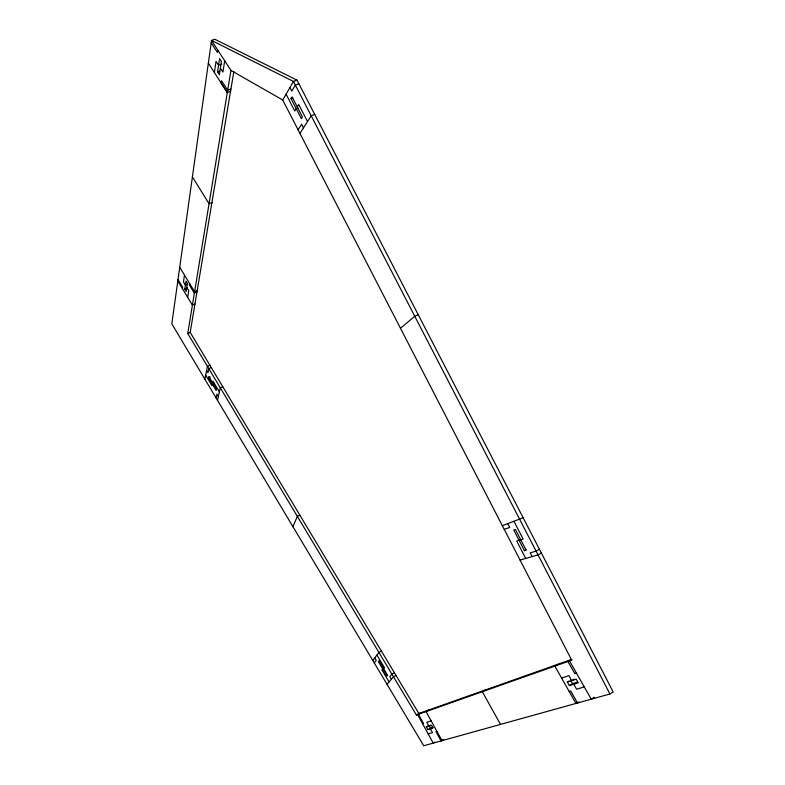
<?xml version="1.0" encoding="UTF-8"?>
<svg xmlns="http://www.w3.org/2000/svg" width="785" height="785" viewBox="0 0 785 785"><rect width="100%" height="100%" fill="white"/><g stroke="black" fill="none" stroke-linecap="round" stroke-linejoin="round"><path stroke-width="1.18" d="M208.349 63.134L171.817 323.812L423.723 745.75L609.906 693.999L613.183 691.987L297.005 80.129L214.845 39.25L211.528 40.428L208.349 63.134L227.297 92.591L187.743 333.488L416.384 714.988L571.706 660.156L282.718 100.009L230.937 70.395L211.528 40.428L293.462 81.463L609.906 693.999M182.463 288.703L182.679 287.281L178.018 279.568M184.475 275.084L183.464 281.952L185.407 285.161L187.978 284.072M214.393 72.524L216.032 61.377L218.564 65.302L217.563 71.916L219.378 74.732L221.409 61.436L219.574 58.59L218.564 65.302L221.841 64.105M217.72 49.985L217.357 52.428L211.185 42.89M184.799 289.165L186.016 281.108L187.429 283.434L186.192 291.471L184.799 289.165L187.36 288.075M187.703 297.378L188.753 290.685L186.81 287.477M189.823 283.876L189.587 285.338L194.356 293.197L196.947 292.089M224.696 60.749L222.93 72.063L220.389 68.128M230.937 70.395L227.297 92.591L230.535 91.384L233.861 71.523M576.455 673.147L574.836 673.677L567.928 661.49L571.127 659.577L418.876 713.526L190.196 332.418L230.535 91.384M204.865 379.175L207.446 366.359L209.899 365.251M208.594 377.752L208.849 376.545L216.405 389.174L216.14 390.371L208.594 377.752L210.223 377.016M212.617 382.854L212.98 381.176L219.388 391.872M216.13 398.054L217.013 394.099L218.367 396.356M217.474 400.301L220.3 387.829L222.763 386.701M292.942 526.706L297.338 516.363L299.821 515.107M282.718 100.009L293.462 81.463L297.005 80.129M291.049 98.625L292.079 96.879L302.46 116.975L301.401 118.672L291.049 98.625L292.795 97.958M297.27 106.927L298.732 104.523L307.524 121.538M298.104 129.839L301.626 124.285L303.471 127.867M299.929 133.391L311.203 115.797L314.726 114.424M372.787 660.42L378.92 652.482L381.412 651.089M374.288 662.942L376.241 660.45L374.72 657.918M383.306 668.143L384.15 667.113L376.928 655.063M387.034 684.294L393.501 676.798L395.983 675.385M400.468 328.258L414.774 316.276L418.209 314.677M594.431 697.237L591.233 699.19L569.517 660.921L571.931 659.488M578.035 702.163L575.945 703.438L554.828 666.112L557.978 664.238M579.094 702.045L577.524 703.007L570.724 690.977L569.164 691.448M568.919 681.066L567.349 682.018L569.361 685.58L572.52 683.676L576.955 682.293L573.786 684.206L576.612 689.21L584.256 686.904M574.129 679.182L571.745 680.615L568.919 675.62L561.579 678.034M442.75 739.921L441.062 740.932L435.95 731.61L436.882 731.326M443.702 739.656L442.014 740.667L426.039 711.573L428.581 710.091M434.88 742.119L433.222 743.11L417.581 714.566L420.073 713.104M426.373 726.91L431.475 725.281L432.986 728.038L427.864 729.638L426.373 726.91L428.041 725.929M430.582 725.114L428.904 726.105L426.824 722.298L431.151 720.875M427.864 729.638L432.927 727.352L430.406 728.843L432.496 732.65L428.198 733.946M485.14 690.054L482.324 691.703L500.506 724.408M416.384 714.988L418.876 713.526M420.966 712.79L418.464 714.252L423.468 723.397L422.575 723.691M394.433 672.794L391.941 674.207L389.851 676.65L391.401 679.231M384.356 667.947L381.883 669.89L389.075 681.929M539.432 549.255L536.096 551.109L530.248 552.846L532.171 556.575M541.375 553.013L538.029 554.867L520.082 560.088M524.409 550.678L526.107 550.157L515.421 529.463L513.753 530.032L524.409 550.678L526.058 549.765M520.74 539.442L516.765 541.101L525.714 558.449M523.114 517.688L502.351 525.724M213.991 383.315L212.362 384.051L212.009 385.72L205.68 375.122M211.263 367.527L208.8 368.636L207.956 372.777L206.602 370.52M187.743 333.488L190.196 332.418M194.945 304.04L192.394 305.139L177.812 281.001M197.192 290.646L194.592 291.755L179.736 267.263M211.94 202.54L209.055 203.698L192.404 176.939M297.966 107.967L296.22 108.644L294.777 111.019L286.093 94.18M298.889 83.769L295.346 85.104L291.814 91.129L289.95 87.518M230.927 89.078L227.679 90.285L221.566 80.786L221.203 83.112L227.297 92.591M217.563 71.916L219.731 71.131M504.235 529.375L509.72 527.451L507.816 523.772M520.759 539.805L523.114 539.04L514.077 521.534M567.349 682.018L576.219 679.192L578.27 682.813L569.361 685.58M570.499 680.114L572.52 683.676M428.875 725.428L430.366 728.156M379.037 660.999L378.448 661.745L386.985 676.022L387.594 675.296L379.037 660.999"/></g></svg>
